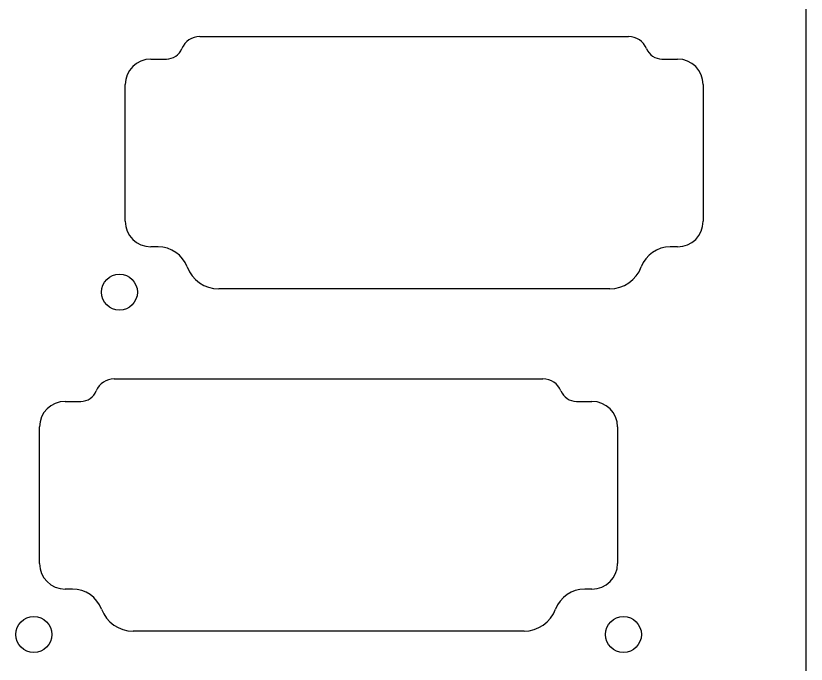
# Model space of a CAD drawing. Header units: millimetres. Extents: x -10 to 277, y -95 to 18.
# Drawn here: x 232.63 to 276.6, y -66 to -29.92 of the extents above; entities that cross this region are included whole.
import ezdxf

# ---------------------------------------------------------------- set-up
doc = ezdxf.new("R2010")
doc.units = ezdxf.units.MM
doc.header["$MEASUREMENT"] = 0
doc.layers.add('Edge.Cuts', color=53, linetype='CONTINUOUS')

msp = doc.modelspace()

# ---------------------------------------------------------------- linework, layer by layer
at = {"layer": 'Edge.Cuts', "linetype": 'Continuous'}
for p, q in [((276.6, -93.226), (276.6, 16.026)), ((242.86593, -31.0724), (266.72117, -31.0724)), ((240.14311, -32.32456), (241.00872, -32.32456)), ((268.57838, -32.32456), (269.44399, -32.32456)), ((238.71811, -41.35044), (238.71811, -33.74956)), ((270.86899, -33.74956), (270.86899, -41.35044)), ((240.54715, -42.77544), (240.14311, -42.77544)), ((269.44399, -42.77544), (269.03995, -42.77544)), ((265.66905, -45.11191), (243.91805, -45.11191)), ((238.10343, -50.1224), (261.95867, -50.1224)), ((235.38061, -51.37456), (236.24622, -51.37456)), ((263.81588, -51.37456), (264.68149, -51.37456)), ((233.95561, -60.40044), (233.95561, -52.79956)), ((266.10649, -52.79956), (266.10649, -60.40044)), ((235.78465, -61.82544), (235.38061, -61.82544)), ((264.68149, -61.82544), (264.27745, -61.82544)), ((260.90655, -64.16191), (239.15555, -64.16191))]:
    msp.add_line(p, q, dxfattribs=at)
at = {"layer": 'Edge.Cuts'}
for centre in [(238.39375, -45.3), (233.63125, -64.35), (266.43125, -64.35)]:
    msp.add_circle(centre, 1, dxfattribs=at)
for centre, radius, start, end in [((242.86595, -32.1474), 1.075006, 90.001066, 157.9761007), ((266.72115, -32.1474), 1.075, 22.0238993, 89.998934), ((241.00872, -31.39615), 0.928411, 270, 337.9772981), ((268.57835, -31.3961), 0.92846, 202.0262568, 270.0018513), ((240.14311, -33.74956), 1.425, 90, 180), ((269.44399, -33.74956), 1.425, 0, 90), ((240.14311, -41.35044), 1.425, 180, 270), ((269.44395, -41.3504), 1.42504, 270.0016083, 359.9983917), ((240.54716, -44.50037), 1.72493, 20.5459762, 90.0003322), ((269.03995, -44.5004), 1.724938, 90, 159.4534018), ((243.91806, -43.23696), 1.87495, 200.5459234, 269.9996944), ((265.66905, -43.237), 1.874943, 270, 339.454935), ((238.10345, -51.1974), 1.075006, 90.001066, 157.9761007), ((261.95865, -51.1974), 1.075, 22.0238993, 89.998934), ((236.24622, -50.44615), 0.928411, 270, 337.9772981), ((263.81585, -50.4461), 0.92846, 202.0262568, 270.0018513), ((235.38061, -52.79956), 1.425, 90, 180), ((264.68149, -52.79956), 1.425, 0, 90), ((235.38061, -60.40044), 1.425, 180, 270), ((264.68145, -60.4004), 1.42504, 270.0016083, 359.9983917), ((235.78466, -63.55037), 1.72493, 20.5459762, 90.0003322), ((264.27745, -63.5504), 1.724938, 90, 159.4534018), ((239.15556, -62.28696), 1.87495, 200.5459234, 269.9996944), ((260.90655, -62.287), 1.874943, 270, 339.454935)]:
    msp.add_arc(centre, radius, start, end, dxfattribs=at)

doc.saveas('drawing.dxf')
